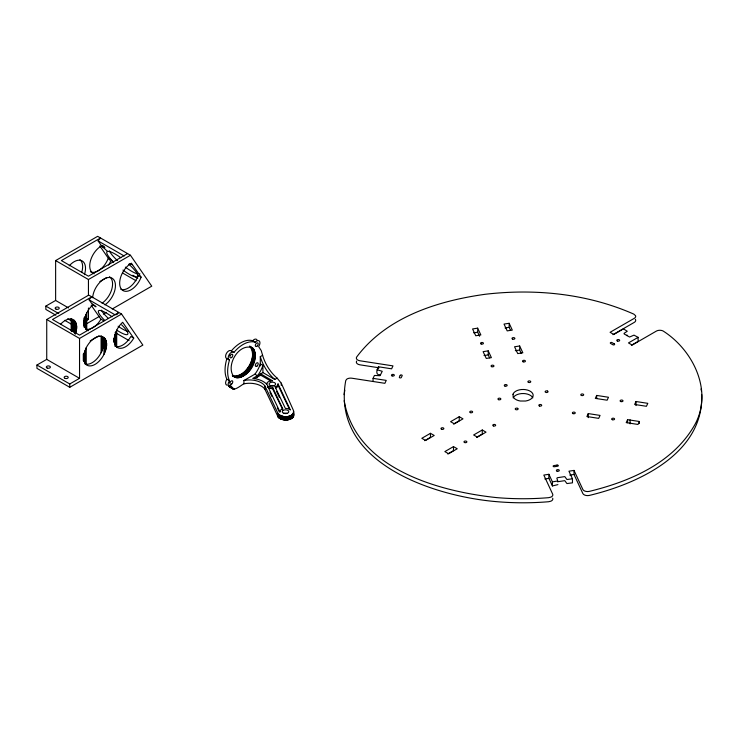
<?xml version="1.0" encoding="UTF-8"?>
<svg xmlns="http://www.w3.org/2000/svg" width="739" height="739" viewBox="0 0 739 739"><rect width="100%" height="100%" fill="white"/><g stroke="black" fill="none" stroke-linecap="round" stroke-linejoin="round"><path stroke-width="1.11" d="M232.397 375.772C245.967 378.22 258.391 356.697 249.625 346.111C263.98 354.203 247.962 382.756 233.681 376.419C225.395 365.528 239.02 342.333 252.627 347.93M72.912 320.911L72.912 331.081C74.076 327.017 74.584 321.724 71.175 318.564L71.175 330.933M75.794 322.564L75.794 332.744C76.948 328.67 77.466 323.386 74.057 320.227A16.276 9.404 -60 0 0 60.746 324.061M116.762 314.777L118.462 312.652L79.544 335.127L52.487 319.507L91.414 297.032L89.142 299.868L92.754 305.013L92.32 305.392A16.276 9.404 -60 0 0 86.759 312.883C84.329 317.936 82.297 325.234 86.759 329.751A16.276 9.404 -60 0 0 88.357 330.675M83.627 356.392L84.07 361.297L86.186 364.65A16.276 9.404 -60 0 0 103.987 354.369C106.416 349.325 108.448 342.018 103.987 337.501A16.276 9.404 -60 0 0 86.186 347.783L84.07 353.575L83.627 358.997M101.104 352.706C103.534 347.663 105.566 340.365 101.104 335.848L101.104 352.706A16.276 9.404 -60 0 1 84.902 363.902M114.139 338.776L114.573 343.681L116.697 347.034A16.276 9.404 -60 0 0 133.731 338.166L122.683 322.296L122.249 322.675A16.276 9.404 -60 0 0 116.697 330.167L114.573 335.968L114.139 341.381M344.097 394.644L344.836 390.174M264.904 385.934L277.975 413.397C281.365 418.385 294.27 417.978 293.549 410.672L281.245 383.153L277.116 378.109A29.052 16.775 60 0 1 262.604 355.311L261.236 350.6L258.622 346.591A4.517 2.605 -60 0 0 259.472 341.196A4.517 2.605 -60 0 0 255.297 342.24A27.999 16.166 -60 0 0 233.903 352.42A4.48 2.586 -60 0 0 229.108 354.757A4.48 2.586 -60 0 0 229.478 360.078A31.971 18.457 -60 0 0 229.478 380.724A4.48 2.586 -60 0 0 228.36 385.555A4.48 2.586 -60 0 0 231.51 386.164C231.824 393.915 242.447 384.021 243.935 383.827L243.935 380.511A16.507 9.533 0 0 1 264.904 385.934L264.904 389.259L277.975 416.713C281.457 421.535 293.309 421.406 293.734 414.477M380.493 374.673C375.07 376.022 376.761 369.204 378.451 366.775L391.615 368.816L392.982 365.888L359.948 360.78A4.887 2.817 0 0 1 356.669 357.011C386.525 317.049 437.673 300.884 485.154 294.288C535.258 288.422 587.422 293.642 633.831 314.13L635.568 315.71A4.887 2.817 0 0 1 634.265 318.343L610.081 332.301L613.795 334.444L623.439 328.883L627.263 331.248L624.067 333.344L624.15 333.945L629.563 337.03L634.007 335.137L638.108 337.353L638.108 341.409L631.365 345.298M99.857 245.985L108.291 258.197L111.173 259.86L110.887 260.599A16.156 9.33 -60 0 1 108.559 265.079M141.103 277.134L140.816 277.882A16.156 9.33 -60 0 1 121.03 288.663A16.156 9.33 -60 0 1 131.403 263.213L141.103 277.134L138.221 275.481L137.934 276.22A16.156 9.33 -60 0 1 120.771 289.235M373.075 381.398L373.075 378.359L374.433 375.449L380.04 375.708L382.239 371.292L377.102 369.777M588.262 413.591L586.895 416.537L598.692 418.366L600.059 415.41L588.262 413.591L588.262 417.646M596.687 395.43L595.32 398.386L607.116 400.205L608.483 397.259L596.687 395.43L596.687 398.469M627.577 419.669L626.21 422.625L638.006 424.445L639.374 421.498L627.577 419.669L627.577 422.708M636.002 401.517L634.635 404.464L646.431 406.293L647.798 403.337L636.002 401.517L636.002 405.563M91.183 305.207L100.92 319.22A16.276 9.404 -60 0 1 91.654 328.402M103.802 320.883L100.975 319.128M46.733 319.507L88.754 295.101L121.565 314.047L79.544 338.444L46.733 319.507L46.733 359.385L79.544 378.322L79.544 338.444M107.552 251.417L101.539 245.902L98.13 240.942L100.522 237.986L61.383 260.581L88.44 276.201L127.579 253.597M627.032 335.672L627.032 335.007M68.551 307.923L55.628 300.459L55.628 260.581L97.65 236.323L130.452 255.26L151.754 286.169L112.236 308.985M55.628 260.581L88.44 279.518L130.452 255.26M55.785 315.174L45.846 309.429L45.846 306.103L55.628 300.459M99.894 281.55L106.804 277.559M83.544 322.222L88.44 319.396L88.44 308.006M83.59 325.52L99.395 316.394M103.349 314.112L106.314 312.403M121.565 314.047L142.858 345.095L69.762 387.301L36.95 368.355L36.95 365.029L46.733 359.385M90.158 340.965L99.081 335.811M36.95 365.029L69.762 383.975L79.544 378.322M260.294 365.916L260.294 356.641L262.604 355.311M243.935 380.511L254.863 374.202A19.002 10.974 -60 0 0 258.521 368.355L258.936 367.468A19.002 10.974 -60 0 0 259.999 364.761L260.294 363.856L262.908 365.362L262.908 372.576L274.806 379.44L277.116 378.109M266.659 384.169L266.502 384.021A19.38 11.187 0 0 0 252.756 378.423L262.908 372.576M254.641 378.664L260.701 375.172L270.677 380.936M430.467 433.313L421.83 438.292L425.572 440.453L434.209 435.474L430.467 433.313L430.467 437.359L424.713 440.684M459.242 416.694L450.614 421.683L454.356 423.844L462.983 418.856L459.242 416.694L459.242 420.75L453.487 424.066M612.982 334.675L634.265 322.389A4.887 2.817 0 0 0 635.568 319.765L635.309 319.313M638.108 337.353L628.473 342.924L632.187 345.067L656.361 331.1A4.887 2.817 0 0 1 660.925 330.351L661.71 330.499A4.887 2.817 0 0 1 663.659 331.349C694.161 351.127 714.086 393.296 693.505 426.957C671.529 463.639 629.286 481.652 589.389 491.37A4.887 2.817 0 0 1 582.859 489.477L574.009 470.41L568.938 471.196L572.466 478.798L572.466 482.844L566.933 483.565L564.79 480.655L557.428 481.763M453.487 446.605L444.86 451.584L448.601 453.746L457.229 448.767L453.487 446.605L453.487 450.651L447.732 453.977M482.271 429.987L473.634 434.975L477.376 437.128L486.013 432.149L482.271 429.987L482.271 434.042L476.516 437.359M101.474 245.93L101.539 245.902A16.156 9.33 -60 0 0 90.389 261.089A16.156 9.33 -60 0 0 94.176 273.781M231.88 387.606C228.554 388.271 227.473 382.83 233.395 388.64M477.69 328.153L472.581 328.947L475.74 335.755L480.858 334.961L477.69 328.153L477.69 332.208L479.574 336.245M509.143 323.285L504.035 324.079L507.194 330.887L512.303 330.093L509.143 323.285L509.143 327.34L510.603 330.481M473.653 332.827L477.69 332.208M505.06 327.968L509.143 327.34M488.23 350.849L483.121 351.644L486.28 358.452L491.389 357.658L488.23 350.849L488.23 354.905L489.578 357.824M519.683 345.981L514.566 346.776L517.725 353.584L522.842 352.799L519.683 345.981L519.683 350.037L521.3 353.538M484.036 355.551L488.23 354.905M515.305 350.711L519.683 350.037M557.908 484.618L552.421 485.948L552.421 481.893L548.892 474.29L543.821 475.075L552.67 494.151A4.887 2.817 0 0 1 550.906 497.125L548.652 497.67A179.087 103.395 0 0 1 496.294 497.578C437.784 491.324 355.856 468.314 344.152 400.704M544.828 478.974L548.892 478.345L552.421 485.948M569.797 475.112L574.009 474.456L582.859 493.532A4.887 2.817 0 0 0 589.389 495.416C637.997 483.777 703.944 453.58 701.68 394.45M552.421 481.893L557.788 480.95L556.827 478.207L557.428 477.717L564.79 476.609L566.933 479.509L572.466 478.798M267.481 385.749L279.841 411.632A5.7 3.289 0 0 1 282.788 408.824L272.571 387.328A5.69 3.279 0 0 1 267.546 385.795L267.481 387.079M282.908 410.117L272.571 388.659A5.69 3.279 0 0 1 267.887 387.402M272.423 380.751L260.701 373.842L260.701 375.172M379.005 367.782L359.948 364.826A4.887 2.817 0 0 1 356.669 361.057M373.075 378.359L386.248 380.391L384.89 383.319L351.856 378.211A4.887 2.817 0 0 0 346.702 379.227L345.76 380.53C330.675 462.383 432.786 496.239 496.294 501.633A179.087 103.395 0 0 0 548.652 501.726L550.906 501.171A4.887 2.817 0 0 0 552.67 498.197M104.43 247.805C105.077 245.708 98.213 243.648 104.319 247.759M129.611 263.768L132.512 264.701M98.13 240.942L124.217 255.999M227.169 385.195A4.48 2.586 -60 0 1 226.891 379.227A31.971 18.457 -60 0 1 226.891 358.591A4.48 2.586 -60 0 1 226.513 353.26A4.48 2.586 -60 0 1 231.316 350.923A27.999 16.166 -60 0 1 252.71 340.744L255.297 342.24M132.863 275.259L137.833 278.132M122.517 272.95L136.05 280.755M250.419 346.794L253.015 348.291M250.78 347.191L253.366 348.688M251.112 347.635L253.699 349.122M251.408 348.106L254.004 349.602M251.685 348.614L254.271 350.11M251.925 349.15L254.512 350.646M252.128 349.723L254.724 351.219M252.313 350.323L254.9 351.819M252.452 350.96L255.047 352.448M252.572 351.616L255.158 353.113M252.646 352.3L255.241 353.787M252.692 353.002L255.288 354.498M252.71 353.722L255.297 355.219M252.692 354.471L255.278 355.967M252.636 355.237L255.232 356.725M252.553 356.013L255.14 357.51M252.433 356.798L255.02 358.295M252.285 357.602L254.872 359.099M252.101 358.406L254.687 359.902M251.888 359.228L254.475 360.724M251.639 360.041L254.225 361.537M251.362 360.863L253.948 362.359M251.057 361.685L253.643 363.182M231.316 350.923L233.903 352.42M250.724 362.498L253.311 363.994M250.355 363.311L252.95 364.807M249.967 364.124L252.562 365.611M249.551 364.918L252.147 366.415M249.117 365.703L251.703 367.2M248.655 366.47L251.242 367.967M248.165 367.228L250.761 368.724M247.657 367.957L250.253 369.454M247.131 368.678L249.727 370.174M246.595 369.371L249.182 370.867M254.863 374.202L257.477 375.708L257.477 377.038M226.891 358.591L229.478 360.078M246.032 370.045L248.618 371.541M245.459 370.692L248.045 372.188M244.868 371.311L247.454 372.807M244.267 371.893L246.854 373.389M243.658 372.456L246.244 373.952M243.039 372.983L245.625 374.479M242.41 373.472L245.006 374.969M241.782 373.925L244.369 375.421M241.145 374.35L243.741 375.846M240.508 374.728L243.103 376.225M239.879 375.079L242.466 376.576M239.242 375.384L241.829 376.881M238.614 375.643L241.2 377.139M237.986 375.874L240.581 377.361M237.367 376.049L239.963 377.546M236.757 376.188L239.353 377.684M236.166 376.29L238.752 377.786M235.575 376.345L238.17 377.841M235.002 376.354L237.598 377.851M234.448 376.327L237.034 377.823M233.903 376.253L236.498 377.749M232.877 375.975L235.972 377.629M232.369 375.745L234.993 377.269M226.891 379.227L229.478 380.724M89.142 299.868L115.229 314.925M229.829 385.897L231.556 386.894M229.847 386.007L231.593 387.116M229.884 386.229L231.64 387.338M229.081 385.943L234.466 389.093M229.312 386.525L233.191 388.668M229.358 386.608L233.57 389.167M229.57 386.922L233.385 389.139M133.777 338.074L130.858 336.504A16.276 9.404 -60 0 1 114.573 345.898M115.127 332.55L129.048 340.587M84.458 317.105L88.44 319.396M45.846 306.103L58.769 313.567M67.72 318.74L73.678 322.176M64.736 320.338L74.676 326.075M111.173 259.86L113.039 262.576M109.538 260.008L108.291 258.197A16.156 9.33 -60 0 1 96.763 271.592M278.04 383.929L290.381 409.969A5.7 3.289 0 0 0 285.356 408.418L275.13 386.913A5.69 3.279 0 0 0 278.049 383.929L278.04 385.259L289.512 409.378M276.589 391.504L279.471 397.554M269.947 392.27L271.924 396.427M277.365 407.854L279.342 412.011M701.015 388.954L701.496 391.079M639.374 421.498L639.374 423.521M630.108 419.844L630.108 423.9M574.009 470.41L574.009 474.456M548.892 474.29L548.892 478.345M378.451 366.775L378.451 368.807M293.789 411.392L293.743 415.946M293.669 412.861L293.577 416.426M293.457 413.341L293.457 416.667M293.318 413.572L293.318 416.898M293.152 413.803L293.152 417.119M292.977 414.025L292.977 417.35M292.773 414.237L292.773 417.563M292.552 414.45L292.552 417.775M292.311 414.653L292.311 417.978M292.053 414.847L292.053 418.172M291.785 415.041L291.785 418.357M291.489 415.216L291.489 418.542M291.184 415.392L291.184 418.708M290.861 415.549L290.861 418.874M290.519 415.697L290.519 419.022M290.178 415.845L290.178 419.161M289.808 415.974L289.808 419.29M289.439 416.085L289.439 419.41M289.051 416.196L289.051 419.521M288.663 416.288L288.663 419.613M288.265 416.371L288.265 419.697M287.85 416.445L287.85 419.77M287.443 416.51L287.443 419.826M287.018 416.556L287.018 419.872M286.603 416.584L286.603 419.909M286.178 416.602L286.178 419.928M285.753 416.611L285.753 419.937M285.319 416.611L285.319 419.937M284.894 416.593L284.894 419.918M284.478 416.565L284.478 419.881M284.053 416.519L284.053 419.844M283.637 416.463L283.637 419.789M283.231 416.39L283.231 419.715M282.825 416.316L282.825 419.632M282.437 416.223L282.437 419.54M282.049 416.112L282.049 419.438M281.67 416.002L281.67 419.318M281.245 383.153L281.245 385.37M281.31 415.872L281.31 419.198M280.959 415.734L280.959 419.059M280.617 415.586L280.617 418.911M280.293 415.429L280.293 418.745M279.979 415.253L279.979 418.579M279.684 415.078L279.684 418.403M279.407 414.893L279.407 418.219M279.139 414.699L279.139 418.025M278.899 414.496L278.899 417.821M278.677 414.293L278.677 417.609M278.464 414.071L278.464 417.396M278.28 413.849L278.28 417.175M278.113 413.628L278.113 416.953M277.975 413.397L277.975 416.713M272.7 387.328L272.7 388.659M116.697 330.167L116.697 347.034M116.023 331.608L116.023 346.379M115.441 333.058L115.441 345.593M114.961 334.518L114.961 344.688M114.573 335.968L114.573 343.681M114.305 337.39L114.305 342.573M113.815 338.628L113.815 342M106.545 343.155L106.545 345.769M106.379 341.963L106.379 347.154M106.102 340.855L106.102 348.577M105.723 339.848L105.723 350.018M105.234 338.952L105.234 351.478M104.661 338.166L104.661 352.937M103.987 337.501L103.987 354.369M103.663 341.501L103.663 344.106M103.497 340.3L103.497 345.492M103.22 339.192L103.22 346.914M102.841 338.185L102.841 348.365M102.361 337.289L102.361 349.815M101.779 336.504L101.779 351.274M88.44 279.518L88.44 295.471M86.759 312.883L86.759 329.751M86.186 347.783L86.186 364.65M86.094 314.324L86.094 329.095M85.512 315.775L85.512 328.31M85.512 349.214L85.512 363.985M85.022 317.234L85.022 327.414M84.93 350.674L84.93 363.2M84.643 318.685L84.643 326.398M84.366 320.107L84.366 325.299M84.449 352.133L84.449 362.304M84.2 321.493L84.2 324.098M84.07 353.575L84.07 361.297M83.886 317.973L83.886 326.971M83.793 354.997L83.793 360.189M83.313 353.99L83.313 360.734M76.607 325.881L76.607 328.486M76.45 324.68L76.45 329.871M76.172 323.58L76.172 331.294M75.304 321.668L75.304 334.204M74.722 320.883L74.722 333.381M74.057 320.227L74.057 332.596M73.734 324.218L73.734 326.823M73.567 323.026L73.567 328.208M73.29 321.918L73.29 329.631M72.431 320.005L72.431 331.395M71.849 319.22L71.849 331.719M69.762 383.975L69.762 387.301M69.198 265.837A16.156 9.33 -60 0 1 82.195 260.941A16.156 9.33 -60 0 1 84.403 274.677M96.172 271.823A16.156 9.33 -60 0 1 90.398 271.74M79.923 259.685A16.156 9.33 -60 0 1 81.77 272.238M92.643 297.725A16.156 9.33 -60 0 1 104.347 278.834A16.156 9.33 -60 0 1 115.45 285.291A16.156 9.33 -60 0 1 104.91 304.856M128.808 264.156A19.741 4.268 39 0 1 137.583 276.7A19.741 4.268 39 0 1 122.933 270.077M113.667 262.234A19.741 4.268 39 0 1 107.201 251.565A19.741 4.268 39 0 1 120.854 257.735M109.455 276.682A16.156 9.33 -60 0 1 111.811 289.134A16.156 9.33 -60 0 1 102.028 303.193M139.893 273.818A19.741 4.268 39 0 1 139.449 274.03M137.657 273.957A19.741 4.268 39 0 1 125.334 267.121M117.464 260.618A19.741 4.268 39 0 1 109.427 250.863M278.049 385.259A5.69 3.279 0 0 1 275.388 388.151M266.816 384.649A5.69 3.279 0 0 1 267.195 383.994M266.677 384.169A5.69 3.279 0 0 1 272.442 380.761M269.846 386.164A3.252 1.884 0 0 1 274.797 386.127M243.935 383.827A16.507 9.533 0 0 1 264.904 389.259M283.674 413.48A3.252 1.884 0 0 1 287.36 413.471M280.155 411.956A5.7 3.289 0 0 1 280.515 411.475M229.774 381.703A2.032 1.173 -60 0 1 229.469 382.137M229.82 355.053A2.032 1.173 -60 0 1 229.469 355.579M252.71 340.744A4.517 2.605 -60 0 1 257.2 340.3M262.908 365.362A19.002 10.974 -60 0 1 257.477 375.708M274.806 379.44A29.052 16.775 60 0 1 260.294 356.641M513.162 397.878A10.18 5.875 0 0 1 523.877 393.545L525.623 393.721A10.18 5.875 0 0 1 532.819 397.878M90.537 328.855A16.276 9.404 -60 0 1 85.484 329.012M128.475 331.534A18.724 3.954 38.8 0 1 118.111 326.25M108.282 318.324A18.724 3.954 38.8 0 1 101.345 310.121M121.676 324.855A18.724 3.954 38.8 0 1 127.699 334.305A18.724 3.954 38.8 0 1 117.03 330.296M104.569 320.246A18.724 3.954 38.8 0 1 98.869 310.565A18.724 3.954 38.8 0 1 112.069 316.772M92.671 304.209L95.867 306.722L92.671 304.209M513.014 394.321L513.162 396.861A10.18 5.875 0 0 0 520.358 401.018L525.623 401.018A10.18 5.875 0 0 0 533.133 394.829L532.819 393.822A10.18 5.875 0 0 0 525.623 389.665L523.877 389.49A10.18 5.875 0 0 0 513.162 393.822L513.014 394.321M400.205 375.375L399.365 377.195A1.016 0.591 0 0 0 400.085 377.906A1.016 0.591 0 0 0 401.323 377.49L402.173 375.68A1.016 0.591 0 0 0 401.453 374.959A1.016 0.591 0 0 0 400.205 375.375M557.049 465.099L553.908 465.588A1.016 0.591 0 0 0 553.188 466.309A1.016 0.591 0 0 0 554.435 466.725L557.576 466.235A1.016 0.591 0 0 0 558.296 465.515A1.016 0.591 0 0 0 557.049 465.099M547.599 391.097L547.414 391.014A1.441 0.831 0 0 0 545.17 391.522A1.441 0.831 0 0 0 546.869 392.511A1.441 0.831 0 0 0 547.765 391.217L547.599 391.097M517.688 408.371L517.503 408.279A1.441 0.831 0 0 0 515.259 408.796A1.441 0.831 0 0 0 516.967 409.776A1.441 0.831 0 0 0 517.854 408.482L517.688 408.371M614.34 343.931L612.04 342.6A1.016 0.591 0 0 0 610.599 342.6A1.016 0.591 0 0 0 610.599 343.432L612.899 344.762A1.016 0.591 0 0 0 614.34 344.762A1.016 0.591 0 0 0 614.34 343.931M104.772 247.787L102.333 246.355L104.772 247.777M56.109 309.179A2.041 1.182 0 0 0 59.24 308.237A2.041 1.182 0 0 0 56.256 307.138A2.041 1.182 0 0 0 56.109 309.179M231.713 383.994A2.032 1.173 -60 0 0 232.36 380.844A2.032 1.173 -60 0 0 229.949 382.978A2.032 1.173 -60 0 0 231.713 383.994M257.126 346.083A2.032 1.173 -60 0 0 257.763 342.933A2.032 1.173 -60 0 0 255.361 345.067A2.032 1.173 -60 0 0 257.126 346.083M283.85 413.313A3.252 1.884 0 0 0 288.792 411.743A3.252 1.884 0 0 0 283.97 410.053A3.252 1.884 0 0 0 283.85 413.313M270.686 385.656A3.252 1.884 0 0 0 275.601 384.068A3.252 1.884 0 0 0 270.76 382.405A3.252 1.884 0 0 0 270.686 385.656M257.07 366.036A2.032 1.173 -60 0 0 257.809 362.858A2.032 1.173 -60 0 0 255.371 364.9A2.032 1.173 -60 0 0 257.07 366.036M231.713 357.436A2.032 1.173 -60 0 0 232.36 354.286A2.032 1.173 -60 0 0 229.949 356.42A2.032 1.173 -60 0 0 231.713 357.436M441.58 429.257A1.441 0.831 0 0 0 443.853 428.648A1.441 0.831 0 0 0 441.802 427.816A1.441 0.831 0 0 0 441.58 429.257M504.894 386.054A1.441 0.831 0 0 0 507.166 385.444A1.441 0.831 0 0 0 505.116 384.622A1.441 0.831 0 0 0 504.894 386.054M491.694 366.683A1.441 0.831 0 0 0 493.957 366.073A1.441 0.831 0 0 0 491.906 365.242A1.441 0.831 0 0 0 491.694 366.683M493.384 425.932A1.441 0.831 0 0 0 495.657 425.322A1.441 0.831 0 0 0 493.606 424.5A1.441 0.831 0 0 0 493.384 425.932M464.6 442.55A1.441 0.831 0 0 0 466.872 441.94A1.441 0.831 0 0 0 464.822 441.109A1.441 0.831 0 0 0 464.6 442.55M498.576 399.679A1.441 0.831 0 0 0 500.848 399.069A1.441 0.831 0 0 0 498.797 398.238A1.441 0.831 0 0 0 498.576 399.679M470.364 412.639A1.441 0.831 0 0 0 472.627 412.029A1.441 0.831 0 0 0 470.577 411.207A1.441 0.831 0 0 0 470.364 412.639M612.308 419.706A1.441 0.831 0 0 0 614.571 419.096A1.441 0.831 0 0 0 612.52 418.265A1.441 0.831 0 0 0 612.308 419.706M481.154 343.986A1.441 0.831 0 0 0 483.426 343.376A1.441 0.831 0 0 0 481.375 342.545A1.441 0.831 0 0 0 481.154 343.986M539.433 405.997A1.441 0.831 0 0 0 541.696 405.388A1.441 0.831 0 0 0 539.655 404.556A1.441 0.831 0 0 0 539.433 405.997M572.993 413.618A1.441 0.831 0 0 0 575.256 413.009A1.441 0.831 0 0 0 573.205 412.177A1.441 0.831 0 0 0 572.993 413.618M528.487 382.405A1.441 0.831 0 0 0 530.75 381.795A1.441 0.831 0 0 0 528.699 380.973A1.441 0.831 0 0 0 528.487 382.405M523.138 361.814A1.441 0.831 0 0 0 525.411 361.205A1.441 0.831 0 0 0 523.36 360.373A1.441 0.831 0 0 0 523.138 361.814M620.732 401.545A1.441 0.831 0 0 0 622.995 400.935A1.441 0.831 0 0 0 620.954 400.104A1.441 0.831 0 0 0 620.732 401.545M581.417 395.467A1.441 0.831 0 0 0 583.69 394.848A1.441 0.831 0 0 0 581.639 394.026A1.441 0.831 0 0 0 581.417 395.467M512.607 339.118A1.441 0.831 0 0 0 514.88 338.508A1.441 0.831 0 0 0 512.829 337.677A1.441 0.831 0 0 0 512.607 339.118M557.021 471.131A1.441 0.831 0 0 0 559.294 470.521A1.441 0.831 0 0 0 557.243 469.69A1.441 0.831 0 0 0 557.021 471.131M392.076 375.902A1.441 0.831 0 0 0 394.34 375.292A1.441 0.831 0 0 0 392.289 374.461A1.441 0.831 0 0 0 392.076 375.902M617.398 341.048A1.441 0.831 0 0 0 619.661 340.43A1.441 0.831 0 0 0 617.619 339.607A1.441 0.831 0 0 0 617.398 341.048M65.171 378.414A2.032 1.173 0 0 0 68.228 377.398A2.032 1.173 0 0 0 65.171 376.382A2.032 1.173 0 0 0 65.171 378.414M47.333 368.114A2.032 1.173 0 0 0 50.381 367.098A2.032 1.173 0 0 0 47.333 366.073A2.032 1.173 0 0 0 47.333 368.114"/></g></svg>
